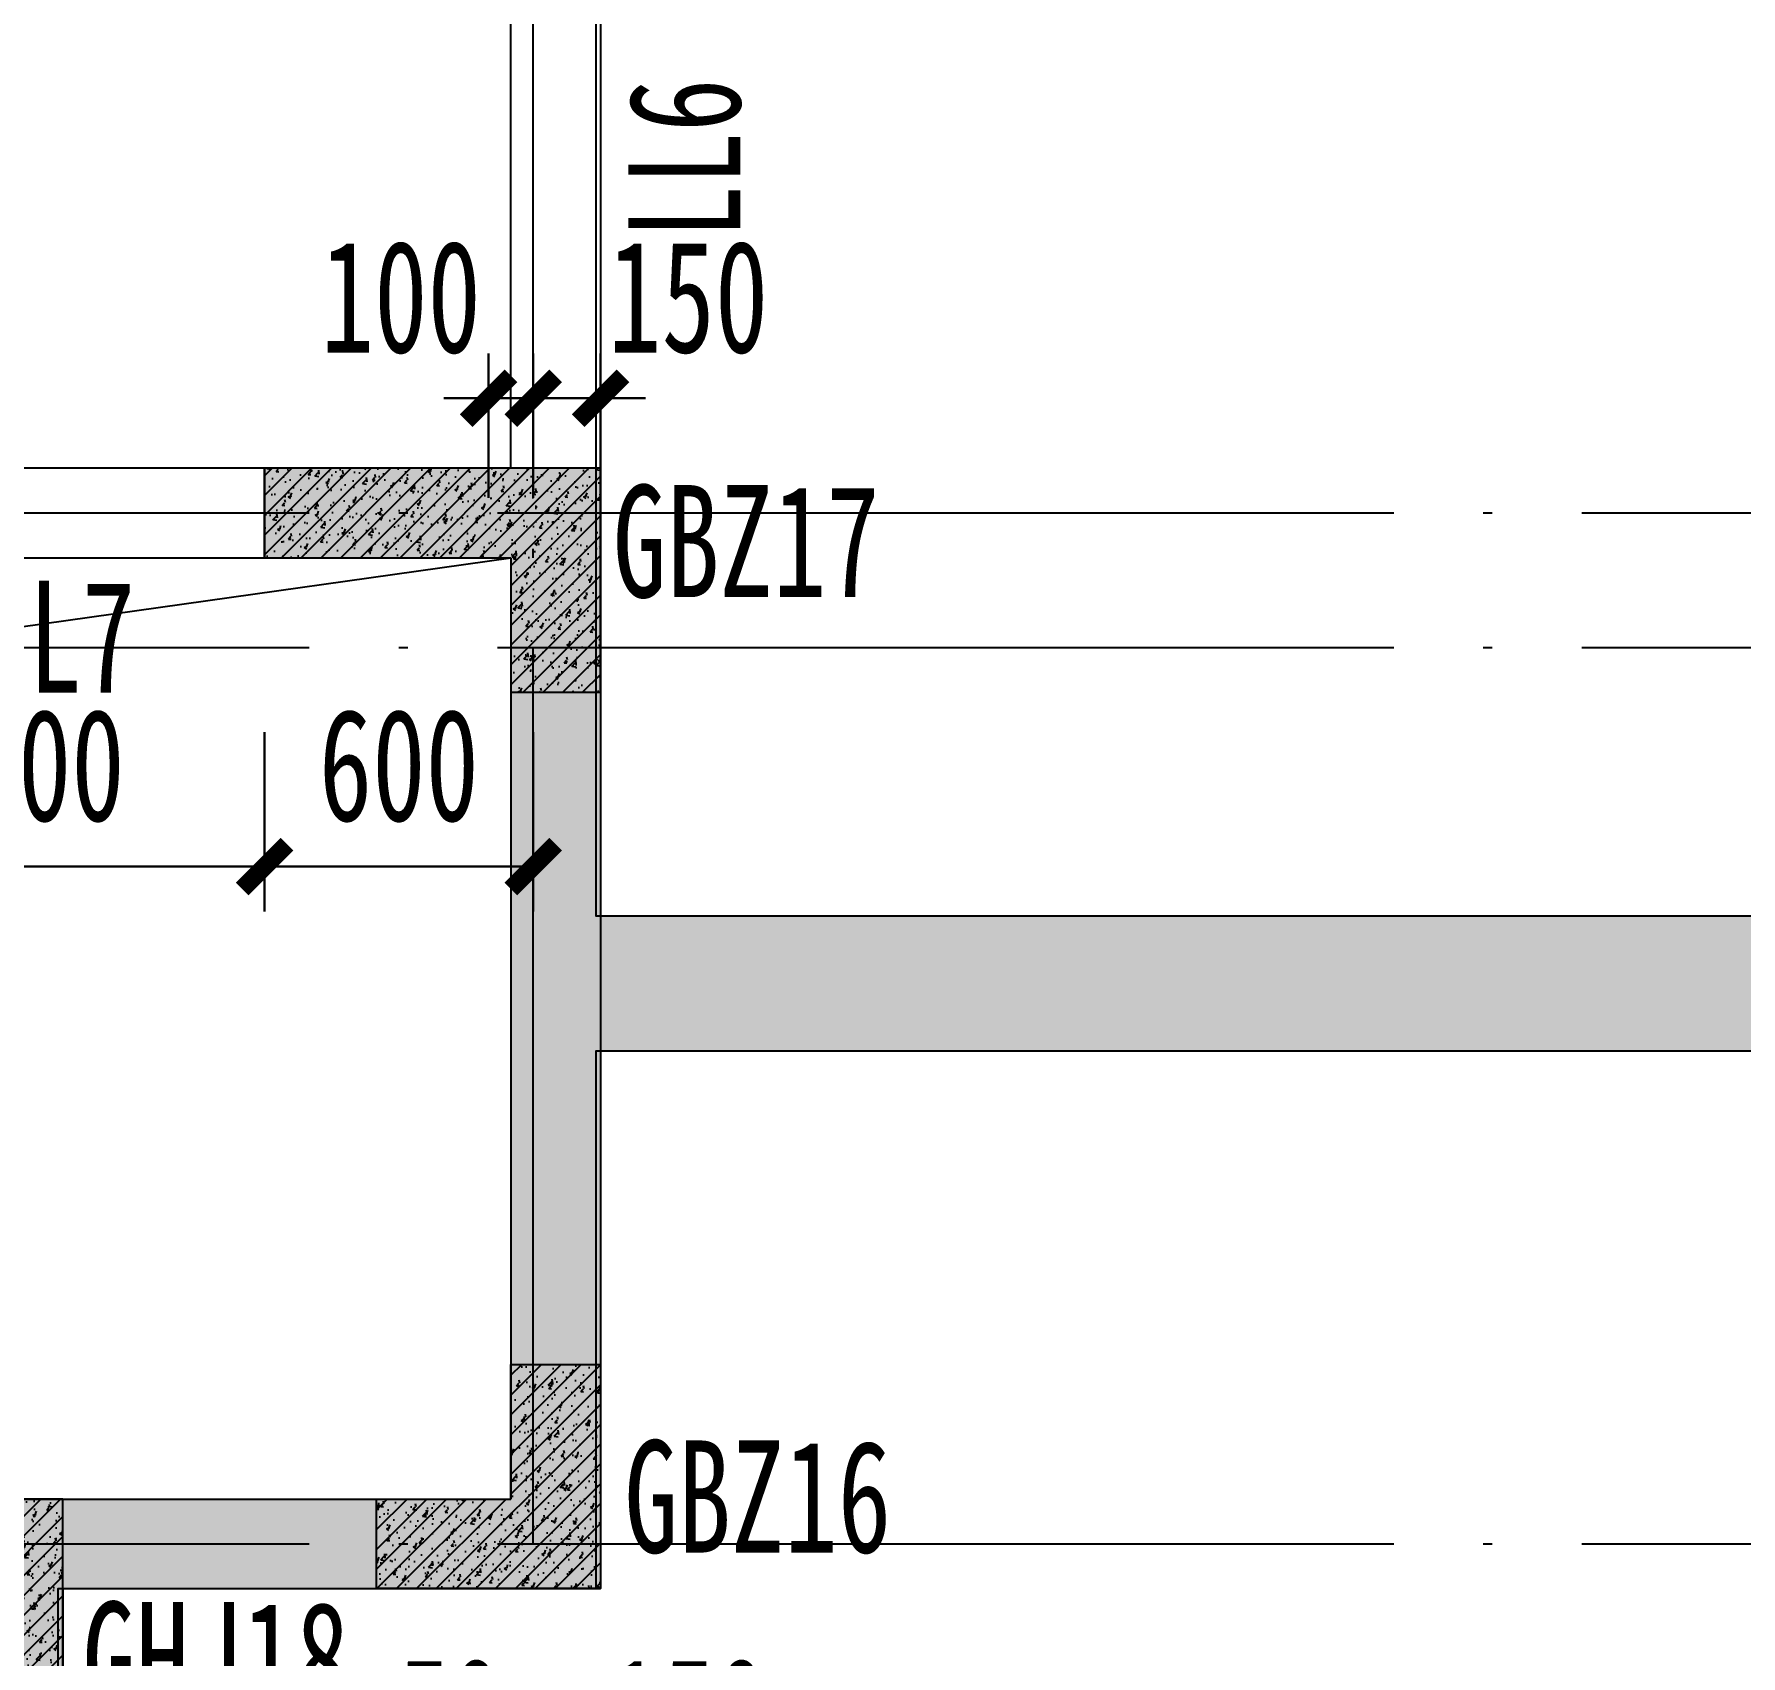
# Model space of a CAD drawing. Extents: x -3200781797 to -8106663, y 494714 to 1244925.
# Drawn here: x -8160214 to -8156406, y 1009588 to 1013206 of the extents above; entities that cross this region are included whole.
import ezdxf
from ezdxf.xclip import XClip

# ---------------------------------------------------------------- set-up
doc = ezdxf.new("R2010")
doc.units = 0
doc.header["$LTSCALE"] = 1000
doc.header["$MEASUREMENT"] = 0
doc.header["$XCLIPFRAME"] = 0
for name, pattern in [('125-核心筒-标准层$0$CONTINOUS', [0]), ('3#-轴线$0$DOTE', [2.42, 2, -0.2, 0.02, -0.2]), ('DASH', [0.35, 0.25, -0.1])]:
    doc.linetypes.add(name, pattern=pattern)
doc.layers.get('Defpoints').update_dxf_attribs({"color": 30, "linetype": 'DASH'})
for name, color, linetype in [('125-核心筒-标准层$0$S-SLAB-HOLE', 5, 'Continuous'), ('125-核心筒-标准层$0$S-WALL', 40, 'Continuous'), ('125-核心筒-标准层$0$S-WALL-BEAM', 120, 'Continuous'), ('125-核心筒-标准层$0$S-WALL-COLU', 252, '125-核心筒-标准层$0$CONTINOUS'), ('125-核心筒-标准层$0$S-WALL-COLU-HATC', 16, 'Continuous'), ('125-核心筒-标准层$0$S-WALL-HATC', 253, 'Continuous'), ('3#-轴线$0$A-ANNO-DOTE', 10, '3#-轴线$0$DOTE'), ('3#4#5#$0$S-ANNO-TEXT', 7, 'Continuous'), ('3#4#5#$0$S-PC-SLAB', 6, 'Continuous'), ('3#4#5#$0$S-WALL-HATC', 253, 'Continuous'), ('DIM', 3, 'Continuous'), ('S-PC-FQ-WYQ', 4, 'Continuous'), ('S-WALL-BEAM-TEXT', 2, 'Continuous'), ('S-WALL-COLU-TEXT', 2, 'Continuous')]:
    doc.layers.add(name, color=color, linetype=linetype)
doc.layers.add('设备条件', color=5, linetype='Continuous', lineweight=30)
doc.styles.add('TSSD_Dimension', font='', dxfattribs={"width": 0.7})
doc.styles.add('楷体GB312', font='', dxfattribs={"width": 0.8})
doc.styles.get('TSSD_Dimension').set_extended_font_data('KaiTi_GB2312')
doc.styles.get('楷体GB312').set_extended_font_data('楷体_GB2312')
doc.dimstyles.new('TSSD_100_100$0', dxfattribs={"dimtxt": 250, "dimasz": 100, "dimexe": 100, "dimexo": 0, "dimgap": 100, "dimtad": 1, "dimdec": 0, "dimzin": 0, "dimdsep": 46, "dimtxsty": 'TSSD_Dimension', "dimblk1": 'ARCHTICK', "dimblk2": 'ARCHTICK', "dimsah": 1, "dimcen": 0, "dimclrt": 7, "dimadec": 0, "dimazin": 0, "dimtfac": 1, "dimtdec": 0, "dimtix": 1, "dimtmove": 2, "dimatfit": 3, "dimldrblk": 'ARCHTICK', "dimfxl": 300, "dimfxlon": 1, "dimtvp": 0.7, "dimtolj": 1, "dimtzin": 0, "dimarcsym": 0})

# ---------------------------------------------------------------- blocks, each defined once
blk = doc.blocks.new('ll-2f')
at = {"layer": 'S-WALL-BEAM-TEXT', "style": '楷体GB312', "width": 0.7}
blk.add_text('LL6', height=250, rotation=90, dxfattribs=at).set_placement((-8402911.7, 773781.6))
blk.add_text('LL7', height=250, dxfattribs=at).set_placement((-8404619, 772768.4))
blk = doc.blocks.new('an-4')
at = {"layer": 'S-WALL-COLU-TEXT', "style": '楷体GB312', "width": 0.7}
for s, p in [('GBZ17', (-8461479.5, 766306.7)), ('GBZ16', (-8461453.8, 764175.1)), ('GHJ18', (-8462663.1, 763814.9))]:
    blk.add_text(s, height=250, dxfattribs=at).set_placement(p)
blk = doc.blocks.new('_ArchTick')
at = {"color": 0, "linetype": 'ByBlock', "const_width": 0.4}
blk.add_lwpolyline([(-0.5, -0.5), (0.5, 0.5)], dxfattribs=at)
blk = doc.blocks.new('*D1543')
at = {"layer": 'Defpoints', "color": 0, "transparency": 16777216}
for p in [(-8403373.6, 770769.5), (-8403223.6, 770769.5), (-8403373.6, 770262.3)]:
    blk.add_point(p, dxfattribs=at)
at = {"layer": 'DIM', "color": 0, "lineweight": -2, "transparency": 16777216}
for p, q in [((-8403373.6, 770562.3), (-8403373.6, 770162.3)), ((-8403223.6, 770562.3), (-8403223.6, 770162.3)), ((-8403373.6, 770262.3), (-8403473.6, 770262.3)), ((-8403223.6, 770262.3), (-8403373.6, 770262.3)), ((-8403223.6, 770262.3), (-8403123.6, 770262.3))]:
    blk.add_line(p, q, dxfattribs=at)
at = {"layer": 'DIM', "color": 0, "lineweight": -2, "transparency": 16777216, "xscale": 100, "yscale": 100, "zscale": 100}
blk.add_blockref('_ArchTick', (-8403373.6, 770262.3), dxfattribs=at)
at = {"layer": 'DIM', "color": 0, "lineweight": -2, "transparency": 16777216, "xscale": 100, "yscale": 100, "zscale": 100, "rotation": 180}
blk.add_blockref('_ArchTick', (-8403223.6, 770262.3), dxfattribs=at)
at = {"layer": 'DIM', "color": 7, "transparency": 16777216, "insert": (-8403028, 770487.3), "char_height": 250, "attachment_point": 5, "style": 'TSSD_Dimension'}
blk.add_mtext('\\A1;150', dxfattribs=at)
blk = doc.blocks.new('*D1544')
at = {"layer": 'Defpoints', "color": 0, "transparency": 16777216}
for p in [(-8403423.6, 770769.5), (-8403373.6, 770769.5), (-8403423.6, 770262.3)]:
    blk.add_point(p, dxfattribs=at)
at = {"layer": 'DIM', "color": 0, "lineweight": -2, "transparency": 16777216}
for p, q in [((-8403423.6, 770562.3), (-8403423.6, 770162.3)), ((-8403373.6, 770562.3), (-8403373.6, 770162.3)), ((-8403423.6, 770262.3), (-8403523.6, 770262.3)), ((-8403373.6, 770262.3), (-8403423.6, 770262.3)), ((-8403373.6, 770262.3), (-8403273.6, 770262.3))]:
    blk.add_line(p, q, dxfattribs=at)
at = {"layer": 'DIM', "color": 0, "lineweight": -2, "transparency": 16777216, "xscale": 100, "yscale": 100, "zscale": 100}
blk.add_blockref('_ArchTick', (-8403423.6, 770262.3), dxfattribs=at)
at = {"layer": 'DIM', "color": 0, "lineweight": -2, "transparency": 16777216, "xscale": 100, "yscale": 100, "zscale": 100, "rotation": 180}
blk.add_blockref('_ArchTick', (-8403373.6, 770262.3), dxfattribs=at)
at = {"layer": 'DIM', "color": 7, "transparency": 16777216, "insert": (-8403560, 770487.3), "char_height": 250, "attachment_point": 5, "style": 'TSSD_Dimension'}
blk.add_mtext('\\A1;50', dxfattribs=at)
blk = doc.blocks.new('*D1497')
at = {"layer": 'Defpoints', "color": 0, "transparency": 16777216}
for p in [(-8403973.6, 773169.5), (-8403373.6, 773169.5), (-8403373.6, 772380.6)]:
    blk.add_point(p, dxfattribs=at)
at = {"layer": 'DIM', "color": 0, "lineweight": -2, "transparency": 16777216}
for p, q in [((-8403973.6, 772680.6), (-8403973.6, 772280.6)), ((-8403373.6, 772680.6), (-8403373.6, 772280.6)), ((-8403973.6, 772380.6), (-8403373.6, 772380.6))]:
    blk.add_line(p, q, dxfattribs=at)
at = {"layer": 'DIM', "color": 0, "lineweight": -2, "transparency": 16777216, "xscale": 100, "yscale": 100, "zscale": 100, "rotation": 180}
blk.add_blockref('_ArchTick', (-8403973.6, 772380.6), dxfattribs=at)
at = {"layer": 'DIM', "color": 0, "lineweight": -2, "transparency": 16777216, "xscale": 100, "yscale": 100, "zscale": 100}
blk.add_blockref('_ArchTick', (-8403373.6, 772380.6), dxfattribs=at)
at = {"layer": 'DIM', "color": 7, "transparency": 16777216, "insert": (-8403673.6, 772605.6), "char_height": 250, "attachment_point": 5, "style": 'TSSD_Dimension'}
blk.add_mtext('\\A1;600', dxfattribs=at)
blk = doc.blocks.new('*D1499')
at = {"layer": 'Defpoints', "color": 0, "transparency": 16777216}
for p in [(-8405073.6, 773169.5), (-8403973.6, 773169.5), (-8403973.6, 772380.6)]:
    blk.add_point(p, dxfattribs=at)
at = {"layer": 'DIM', "color": 0, "lineweight": -2, "transparency": 16777216}
for p, q in [((-8405073.6, 772680.6), (-8405073.6, 772280.6)), ((-8403973.6, 772680.6), (-8403973.6, 772280.6)), ((-8405073.6, 772380.6), (-8403973.6, 772380.6))]:
    blk.add_line(p, q, dxfattribs=at)
at = {"layer": 'DIM', "color": 0, "lineweight": -2, "transparency": 16777216, "xscale": 100, "yscale": 100, "zscale": 100, "rotation": 180}
blk.add_blockref('_ArchTick', (-8405073.6, 772380.6), dxfattribs=at)
at = {"layer": 'DIM', "color": 0, "lineweight": -2, "transparency": 16777216, "xscale": 100, "yscale": 100, "zscale": 100}
blk.add_blockref('_ArchTick', (-8403973.6, 772380.6), dxfattribs=at)
at = {"layer": 'DIM', "color": 7, "transparency": 16777216, "insert": (-8404523.6, 772605.6), "char_height": 250, "attachment_point": 5, "style": 'TSSD_Dimension'}
blk.add_mtext('\\A1;1100', dxfattribs=at)
blk = doc.blocks.new('*D1516')
at = {"layer": 'Defpoints', "color": 0, "transparency": 16777216}
for p in [(-8403373.6, 773425.5), (-8403473.6, 773203.6), (-8403373.6, 773203.6)]:
    blk.add_point(p, dxfattribs=at)
at = {"layer": 'DIM', "color": 0, "lineweight": -2, "transparency": 16777216}
for p, q in [((-8403473.6, 773203.6), (-8403473.6, 773525.5)), ((-8403373.6, 773203.6), (-8403373.6, 773525.5)), ((-8403473.6, 773425.5), (-8403573.6, 773425.5)), ((-8403473.6, 773425.5), (-8403373.6, 773425.5)), ((-8403373.6, 773425.5), (-8403273.6, 773425.5))]:
    blk.add_line(p, q, dxfattribs=at)
at = {"layer": 'DIM', "color": 0, "lineweight": -2, "transparency": 16777216, "xscale": 100, "yscale": 100, "zscale": 100}
blk.add_blockref('_ArchTick', (-8403473.6, 773425.5), dxfattribs=at)
at = {"layer": 'DIM', "color": 0, "lineweight": -2, "transparency": 16777216, "xscale": 100, "yscale": 100, "zscale": 100, "rotation": 180}
blk.add_blockref('_ArchTick', (-8403373.6, 773425.5), dxfattribs=at)
at = {"layer": 'DIM', "color": 7, "transparency": 16777216, "insert": (-8403669.2, 773650.5), "char_height": 250, "attachment_point": 5, "style": 'TSSD_Dimension'}
blk.add_mtext('\\A1;100', dxfattribs=at)
blk = doc.blocks.new('*D1517')
at = {"layer": 'Defpoints', "color": 0, "transparency": 16777216}
for p in [(-8403223.6, 773425.5), (-8403373.6, 773203.6), (-8403223.6, 773203.8)]:
    blk.add_point(p, dxfattribs=at)
at = {"layer": 'DIM', "color": 0, "lineweight": -2, "transparency": 16777216}
for p, q in [((-8403373.6, 773203.6), (-8403373.6, 773525.5)), ((-8403223.6, 773203.8), (-8403223.6, 773525.5)), ((-8403373.6, 773425.5), (-8403473.6, 773425.5)), ((-8403373.6, 773425.5), (-8403223.6, 773425.5)), ((-8403223.6, 773425.5), (-8403123.6, 773425.5))]:
    blk.add_line(p, q, dxfattribs=at)
at = {"layer": 'DIM', "color": 0, "lineweight": -2, "transparency": 16777216, "xscale": 100, "yscale": 100, "zscale": 100}
blk.add_blockref('_ArchTick', (-8403373.6, 773425.5), dxfattribs=at)
at = {"layer": 'DIM', "color": 0, "lineweight": -2, "transparency": 16777216, "xscale": 100, "yscale": 100, "zscale": 100, "rotation": 180}
blk.add_blockref('_ArchTick', (-8403223.6, 773425.5), dxfattribs=at)
at = {"layer": 'DIM', "color": 7, "transparency": 16777216, "insert": (-8403028, 773650.5), "char_height": 250, "attachment_point": 5, "style": 'TSSD_Dimension'}
blk.add_mtext('\\A1;150', dxfattribs=at)
blk = doc.blocks.new('3#4#5#$0$ban3')
at = {"layer": '3#4#5#$0$S-WALL-HATC', "ltscale": 100}
h = blk.add_hatch(dxfattribs=at)
h.set_pattern_fill('AR-CONC', color=256, scale=25, angle=-270, style=0)
h.set_pattern_definition([(140, (-37341055835.12, -2020434459.28), (15.68803374565, 179.3150456502), [18.75, -206.25]), (85, (-37341055835.12, -2020434459.28), (-188.048033425, -34.68783340325), [15, -165]), (190.4514, (-37341055833.81, -2020434444.34), (-172.3598855152, 144.6273454285), [15.9350475, -175.285528]), (136.1842, (-37341055885.12, -2020434459.28), (41.3797535823, 266.8102621564), [28.125, -309.375]), (186.6356, (-37341055881.67, -2020434437.04), (-243.5294677251, 233.6656763872), [23.902572, -262.92825]), (81.1842, (-37341055885.12, -2020434459.28), (-243.5296502313, 233.6654862834), [22.5, -247.5]), (111, (-37341055872.62, -2020434434.28), (100.65472266633, 149.2267630296), [18.75, -206.25]), (56, (-37341055872.62, -2020434434.28), (-181.2875112617, 60.8288329804), [15, -165]), (161.4514, (-37341055864.23, -2020434421.84), (-80.6326241775, 210.0556571454), [15.9350475, -175.285528]), (127.5, (-37341055835.116, -2020434459.28), (-83.22346345783, 3.03996382932), [0, -163, 0, -167.5, 0, -165.625]), (97.5, (-37341055835.12, -2020434459.28), (-98.6029279706, 65.76738436054), [0, -95.5, 0, -159.25, 0, -63.125]), (57.5, (-37341055835.116, -2020434515.03), (5.6387179336, 133.4556090431), [0, -62.5, 0, -195, 0, -258.75]), (47.5, (-37341055835.12, -2020434540.03), (-25.02624558308, 145.7965423356), [0, -81.25, 0, -129.5, 0, -183.75])])
h.paths.add_polyline_path([(-214482, 407075), (-214482, 407375), (-220082, 407375), (-220082, 407075)])
at = {"layer": '3#4#5#$0$S-PC-SLAB'}
blk.add_lwpolyline([(-214472, 407375), (-220092, 407375), (-220092, 409775), (-214472, 409775)], close=True, dxfattribs=at)
blk.add_lwpolyline([(-214472, 407075), (-214472, 404775), (-221292, 404775), (-221292, 405875), (-220092, 405875), (-220092, 407075), (-214472, 407075)], dxfattribs=at)
at = {"layer": '3#4#5#$0$S-WALL-HATC', "ltscale": 100}
blk.add_lwpolyline([(-214482, 407075), (-214482, 407375), (-220082, 407375), (-220082, 407075)], close=True, dxfattribs=at)
blk = doc.blocks.new('3#4#5#$0$5#')
at = {"layer": '3#4#5#$0$S-ANNO-TEXT'}
blk.add_blockref('3#4#5#$0$ban3', (378828.8, -247400), dxfattribs=at)
blk = doc.blocks.new('125-核心筒-标准层')
at = {"layer": '125-核心筒-标准层$0$S-WALL-COLU-HATC'}
h = blk.add_hatch(dxfattribs=at)
h.set_pattern_fill('AR-CONC', color=256, scale=10)
h.set_pattern_definition([(50, (18639.61, -238707.81), (71.726018, -6.275213), [7.5, -82.5]), (355, (18639.61, -238707.81), (-13.875133, 75.219213), [6, -66]), (100.4514, (18645.59, -238708.334), (57.850938, 68.943954), [6.37402, -70.114211]), (46.1842, (18639.61, -238687.81), (106.724105, -16.5519), [11.25, -123.75]), (96.6356, (18648.5, -238689.19), (93.46627, 97.411787), [9.56103, -105.1713]), (351.1842, (18639.61, -238687.81), (93.466195, 97.41186), [9, -99]), (21, (18649.61, -238692.81), (59.690705, -40.261889), [7.5, -82.5]), (326, (18649.61, -238692.81), (24.331533, 72.515005), [6, -66]), (71.4514, (18654.586, -238696.166), (84.022263, 32.25305), [6.37402, -70.114211]), (37.5, (18639.611, -238707.81), (1.2159855, 33.2893854), [0, -65.2, 0, -67, 0, -66.25]), (7.5, (18639.61, -238707.81), (26.306954, 39.441171), [0, -38.2, 0, -63.7, 0, -25.25]), (327.5, (18617.311, -238707.81), (53.3822436, -2.2554872), [0, -25, 0, -78, 0, -103.5]), (317.5, (18607.31, -238707.81), (58.318617, 10.010498), [0, -32.5, 0, -51.8, 0, -73.5])])
h.paths.add_polyline_path([(1100, 2200), (1100, 1900), (1300, 1900), (1300, 2400), (550, 2400), (550, 2200)])
h = blk.add_hatch(dxfattribs=at)
h.set_pattern_fill('ANSI31', color=256, scale=250, style=0)
h.set_pattern_definition([(45, (18639.61, -238707.81), (-22.097087, 22.097087), [])])
h.paths.add_polyline_path([(1100, 2200), (1100, 1900), (1300, 1900), (1300, 2400), (550, 2400), (550, 2200)])
h = blk.add_hatch(dxfattribs=at)
h.set_pattern_fill('AR-CONC', color=256, scale=10)
h.set_pattern_definition([(50, (18639.61, -241662.724), (71.726018, -6.275213), [7.5, -82.5]), (355, (18639.61, -241662.72), (-13.875133, 75.219213), [6, -66]), (100.4514, (18645.59, -241663.246), (57.850938, 68.943954), [6.37402, -70.114211]), (46.1842, (18639.61, -241642.72), (106.724105, -16.5519), [11.25, -123.75]), (96.6356, (18648.5, -241644.1), (93.46627, 97.411787), [9.56103, -105.1713]), (351.1842, (18639.61, -241642.72), (93.466195, 97.41186), [9, -99]), (21, (18649.61, -241647.724), (59.690705, -40.261889), [7.5, -82.5]), (326, (18649.61, -241647.72), (24.331533, 72.515005), [6, -66]), (71.4514, (18654.586, -241651.08), (84.022263, 32.25305), [6.37402, -70.114211]), (37.5, (18639.611, -241662.724), (1.2159855, 33.2893854), [0, -65.2, 0, -67, 0, -66.25]), (7.5, (18639.61, -241662.724), (26.306954, 39.441171), [0, -38.2, 0, -63.7, 0, -25.25]), (327.5, (18617.311, -241662.724), (53.3822436, -2.2554872), [0, -25, 0, -78, 0, -103.5]), (317.5, (18607.31, -241662.724), (58.318617, 10.010498), [0, -32.5, 0, -51.8, 0, -73.5])])
h.paths.add_polyline_path([(1100, 100), (1100, 400), (1300, 400), (1300, -100), (800, -100), (800, 100)])
h = blk.add_hatch(dxfattribs=at)
h.set_pattern_fill('ANSI31', color=256, scale=250, style=0)
h.set_pattern_definition([(45, (18639.61, -241662.724), (-22.097087, 22.097087), [])])
h.paths.add_polyline_path([(1100, 100), (1100, 400), (1300, 400), (1300, -100), (800, -100), (800, 100)])
h = blk.add_hatch(dxfattribs=at)
h.set_pattern_fill('AR-CONC', color=256, scale=10)
h.set_pattern_definition([(50, (12337.076, -237557.834), (71.726018, -6.275213), [7.5, -82.5]), (355, (12337.076, -237557.83), (-13.875133, 75.219213), [6, -66]), (100.4514, (12343.05, -237558.36), (57.850938, 68.943954), [6.37402, -70.114211]), (46.1842, (12337.08, -237537.83), (106.724105, -16.5519), [11.25, -123.75]), (96.6356, (12345.97, -237539.21), (93.46627, 97.411787), [9.56103, -105.1713]), (351.1842, (12337.08, -237537.83), (93.466195, 97.41186), [9, -99]), (21, (12347.076, -237542.834), (59.690705, -40.261889), [7.5, -82.5]), (326, (12347.076, -237542.83), (24.331533, 72.515005), [6, -66]), (71.4514, (12352.05, -237546.19), (84.022263, 32.25305), [6.37402, -70.114211]), (37.5, (12337.076, -237557.834), (1.2159855, 33.2893854), [0, -65.2, 0, -67, 0, -66.25]), (7.5, (12337.076, -237557.834), (26.306954, 39.441171), [0, -38.2, 0, -63.7, 0, -25.25]), (327.5, (12314.776, -237557.834), (53.3822436, -2.2554872), [0, -25, 0, -78, 0, -103.5]), (317.5, (12304.776, -237557.834), (58.318617, 10.010498), [0, -32.5, 0, -51.8, 0, -73.5])])
h.paths.add_polyline_path([(100, 100), (-100, 100), (-100, -400), (100, -400)])
h = blk.add_hatch(dxfattribs=at)
h.set_pattern_fill('ANSI31', color=256, scale=250, style=0)
h.set_pattern_definition([(45, (12337.076, -237557.834), (-22.097087, 22.097087), [])])
h.paths.add_polyline_path([(100, 100), (-100, 100), (-100, -400), (100, -400)])
at = {"layer": '125-核心筒-标准层$0$S-WALL-HATC'}
blk.add_hatch(color=256, dxfattribs=at).paths.add_polyline_path([(1300, 2400), (550, 2400), (550, 2200), (1100, 2200), (1100, 100), (0, 100), (-1100, 100), (-1100, 2200), (-550, 2200), (-550, 2400), (-1300, 2400), (-1300, -100), (-100, -100), (-100, -400), (100, -400), (100, -100), (1300, -100)])
at = {"layer": '125-核心筒-标准层$0$S-SLAB-HOLE'}
blk.add_lwpolyline([(-1100, 100), (-675.8, 1950), (1100, 2200)], dxfattribs=at)
at = {"layer": '125-核心筒-标准层$0$S-WALL'}
for p, q in [((1300, 2400), (550, 2400)), ((550, 2400), (550, 2200)), ((1300, 2400), (1300, -100)), ((550, 2200), (1100, 2200)), ((1100, 2200), (1100, 100)), ((0, 100), (1100, 100)), ((100, -100), (100, -400)), ((100, -100), (1300, -100))]:
    blk.add_line(p, q, dxfattribs=at)
at = {"layer": '125-核心筒-标准层$0$S-WALL-BEAM'}
for points in [[(1100, 3800), (1300, 3800), (1300, 2400), (1100, 2400)], [(-550, 2200), (550, 2200), (550, 2400), (-550, 2400)]]:
    blk.add_lwpolyline(points, close=True, dxfattribs=at)
at = {"layer": '125-核心筒-标准层$0$S-WALL-COLU', "linetype": 'ByBlock'}
for points in [[(1100, 2200), (1100, 1900), (1300, 1900), (1300, 2400), (550, 2400), (550, 2200), (1100, 2200)], [(1100, 100), (1100, 400), (1300, 400), (1300, -100), (800, -100), (800, 100), (1100, 100)]]:
    blk.add_lwpolyline(points, dxfattribs=at)
at = {"layer": '125-核心筒-标准层$0$S-WALL-COLU', "lineweight": -2}
blk.add_lwpolyline([(100, 100), (-100, 100), (-100, -400), (100, -400)], close=True, dxfattribs=at)
blk = doc.blocks.new('3#-轴线')
at = {"layer": '3#-轴线$0$A-ANNO-DOTE'}
for points in [[(11600, -7100), (11600, 5500)], [(-3000, -4800), (44800, -4800)], [(-3000, -5100), (44800, -5100)], [(-3000, -7100), (44800, -7100)]]:
    blk.add_lwpolyline(points, dxfattribs=at)
blk = doc.blocks.new('bim-f2-4')
at = {"layer": 'DIM'}
for base, p1, p2, picture, middle in [((-8403373.6, 773425.5), (-8403473.6, 773203.6), (-8403373.6, 773203.6), '*D1516', (-8403669.2, 773650.5)), ((-8403223.6, 773425.5), (-8403373.6, 773203.6), (-8403223.6, 773203.8), '*D1517', (-8403028, 773650.5)), ((-8403423.6, 770262.3), (-8403373.6, 770769.5), (-8403423.6, 770769.5), '*D1544', (-8403560, 770487.3)), ((-8403373.6, 770262.3), (-8403223.6, 770769.5), (-8403373.6, 770769.5), '*D1543', (-8403028, 770487.3))]:
    dim = blk.add_linear_dim(base=base, p1=p1, p2=p2, dimstyle='TSSD_100_100$0', dxfattribs=at)
    dim.commit()
    dim.dimension.update_dxf_attribs({"geometry": picture, "text_midpoint": middle, "dimtype": 128})
for base, p1, p2, picture, middle in [((-8403973.6, 772380.6), (-8405073.6, 773169.5), (-8403973.6, 773169.5), '*D1499', (-8404523.6, 772605.6)), ((-8403373.6, 772380.6), (-8403973.6, 773169.5), (-8403373.6, 773169.5), '*D1497', (-8403673.6, 772605.6))]:
    dim = blk.add_linear_dim(base=base, p1=p1, p2=p2, dimstyle='TSSD_100_100$0', dxfattribs=at)
    dim.commit()
    dim.dimension.update_dxf_attribs({"geometry": picture, "text_midpoint": middle})

msp = doc.modelspace()

# ---------------------------------------------------------------- block references
for name, p in [('3#-轴线', (-8170700.4, 1016938)), ('125-核心筒-标准层', (-8160250.4, 1009838))]:
    msp.add_blockref(name, p)
at = {"layer": '3#4#5#$0$S-PC-SLAB'}
msp.add_blockref('3#4#5#$0$5#', (-8317697.2, 851263.1), dxfattribs=at)
at = {"layer": 'S-PC-FQ-WYQ'}
ref = msp.add_blockref('ll-2f', (244273.2, 238968.5), dxfattribs=at)
XClip(ref).set_block_clipping_path([(-8416158.4673028719, 765376.3514517639), (-8394073.5909379814, 780531.5277931418)])
ref = msp.add_blockref('an-4', (302556.7, 245643.5), dxfattribs=at)
XClip(ref).set_block_clipping_path([(-8474406.5640215911, 759411.6824837117), (-8451908.4021570701, 759411.6824837117), (-8451908.4021570701, 772237.1964943478), (-8469079.5832904652, 772237.1964943478), (-8469079.5832904652, 770226.4830145218), (-8474406.5640215911, 770226.4830145218)])
at = {"layer": '设备条件'}
ref = msp.add_blockref('bim-f2-4', (244273.2, 238968.5), dxfattribs=at)
XClip(ref).set_block_clipping_path([(-8419465.985436568, 765745.9128921961), (-8391328.8564223144, 781010.023844782)])

doc.saveas('drawing.dxf')
